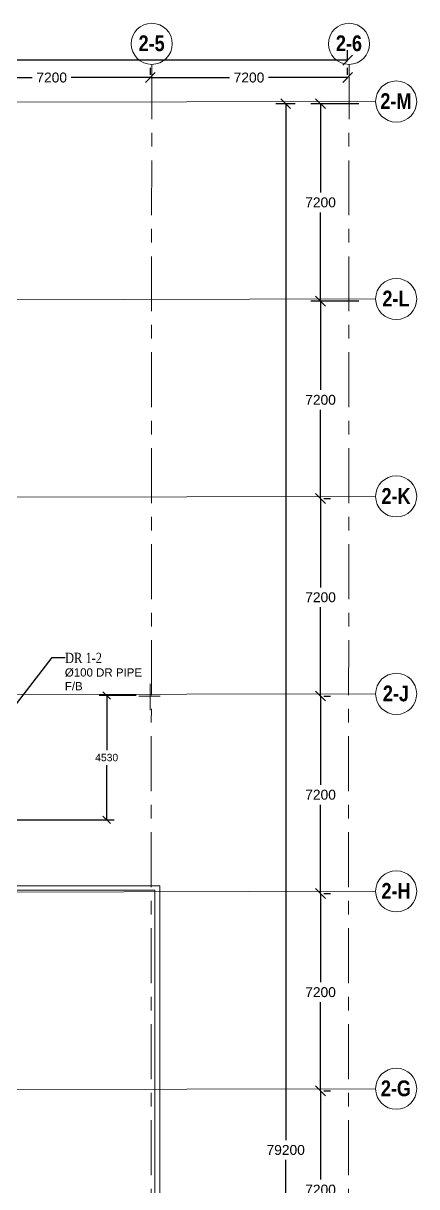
# Model space of a CAD drawing. Header units: millimetres. Extents: x -47219 to 440296, y -79832 to 7189.
# Drawn here: x 58937 to 73296, y -35519 to 6908 of the extents above; entities that cross this region are included whole.
import ezdxf

# ---------------------------------------------------------------- set-up
doc = ezdxf.new("R2010")
doc.units = ezdxf.units.MM
doc.linetypes.add('BLK_2 - 3RD STOREY  LOWER ROOF PLAN-archi clean_25 SEPT 2024$0$IDA - Grid Line', pattern=[3500, 2000, -500, 500, -500])
doc.layers.get('Defpoints').update_dxf_attribs({"color": 8, "lineweight": 9})
for name, color, linetype in [('BLK 2 - 1ST STOREY PLAN$0$ROOMTEXT', 7, 'Continuous'), ('DIM', 8, 'Continuous'), ('ZONE NUMBER', 154, 'Continuous')]:
    doc.layers.add(name, color=color, linetype=linetype)
for name, color, linetype, lineweight in [('BLK_2 - 3RD STOREY  LOWER ROOF PLAN-archi clean_25 SEPT 2024$0$A-_WALL----_E', 8, 'Continuous', 9), ('BLK_2 - 3RD STOREY  LOWER ROOF PLAN-archi clean_25 SEPT 2024$0$S-_ANOTGRID_E', 8, 'Continuous', 9), ('BLK_2 - 3RD STOREY  LOWER ROOF PLAN-archi clean_25 SEPT 2024$0$S-_ANOTGRID_E-1', 8, 'BLK_2 - 3RD STOREY  LOWER ROOF PLAN-archi clean_25 SEPT 2024$0$IDA - Grid Line', 9), ('M-_SPRKPIEX_E-', 1, 'Continuous', 30)]:
    doc.layers.add(name, color=color, linetype=linetype, lineweight=lineweight)
doc.styles.add('BLK 2 - 1ST STOREY PLAN$0$Arial', font='arial.ttf', dxfattribs={"height": 300})
doc.styles.add('BLK_2 - 3RD STOREY  LOWER ROOF PLAN-archi clean_25 SEPT 2024$0$Arial Narrow_B', font='ARIALNB.TTF', dxfattribs={"height": 575})
doc.styles.get("Standard").update_dxf_attribs({"font": 'arial.ttf'})
doc.styles.add('TIME', font='times.ttf', dxfattribs={"width": 0.8})
doc.dimstyles.new('DIM 150', dxfattribs={"dimscale": 1500, "dimtxt": 0.18, "dimasz": 0.18, "dimexe": 0.18, "dimexo": 0.0625, "dimgap": 0.09, "dimtad": 0, "dimtih": 1, "dimtoh": 1, "dimdec": 0, "dimzin": 0, "dimdsep": 46, "dimtxsty": 'Standard', "dimblk": 'OBLIQUE', "dimcen": 0.09, "dimadec": 0, "dimazin": 0, "dimtfac": 1, "dimtdec": 0, "dimtofl": 0, "dimtmove": 0, "dimatfit": 3, "dimfxl": 1, "dimtolj": 1, "dimtzin": 0, "dimarcsym": 0})
doc.dimstyles.new('DIM 200', dxfattribs={"dimscale": 2000, "dimtxt": 0.18, "dimasz": 0.18, "dimexe": 0.18, "dimexo": 0.0625, "dimgap": 0.09, "dimtad": 0, "dimtih": 1, "dimtoh": 1, "dimdec": 0, "dimzin": 0, "dimdsep": 46, "dimtxsty": 'Standard', "dimblk": 'OBLIQUE', "dimcen": 0.09, "dimadec": 0, "dimazin": 0, "dimtfac": 1, "dimtdec": 0, "dimtofl": 0, "dimtmove": 0, "dimatfit": 3, "dimfxl": 1, "dimtolj": 1, "dimtzin": 0, "dimarcsym": 0})

# ---------------------------------------------------------------- blocks, each defined once
blk = doc.blocks.new('_Oblique')
at = {"color": 0, "linetype": 'ByBlock', "lineweight": -2}
blk.add_line((-0.5, -0.5), (0.5, 0.5), dxfattribs=at)
blk = doc.blocks.new('*D43')
at = {"layer": 'Defpoints', "color": 0, "transparency": 16777216}
for p in [(56375, 4914), (63575, 4928), (63575, 4908)]:
    blk.add_point(p, dxfattribs=at)
at = {"layer": 'DIM', "color": 0, "lineweight": -2, "transparency": 16777216}
for p, q in [((56375, 5039), (56375, 5288)), ((63575, 5033), (63575, 5288)), ((56375, 4928), (59259, 4928)), ((63575, 4928), (60690, 4928))]:
    blk.add_line(p, q, dxfattribs=at)
at = {"layer": 'DIM', "color": 0, "lineweight": -2, "transparency": 16777216, "xscale": 360, "yscale": 360, "zscale": 360, "rotation": 180}
blk.add_blockref('_Oblique', (56375, 4928), dxfattribs=at)
at = {"layer": 'DIM', "color": 0, "lineweight": -2, "transparency": 16777216, "xscale": 360, "yscale": 360, "zscale": 360}
blk.add_blockref('_Oblique', (63575, 4928), dxfattribs=at)
at = {"layer": 'DIM', "color": 0, "transparency": 16777216, "insert": (59975, 4928), "char_height": 360, "attachment_point": 5}
blk.add_mtext('\\A1;7200', dxfattribs=at)
blk = doc.blocks.new('*D44')
at = {"layer": 'Defpoints', "color": 0, "transparency": 16777216}
for p in [(63575, 4908), (70775, 4928), (70775, 4902)]:
    blk.add_point(p, dxfattribs=at)
at = {"layer": 'DIM', "color": 0, "lineweight": -2, "transparency": 16777216}
for p, q in [((63575, 5033), (63575, 5288)), ((70775, 5027), (70775, 5288)), ((63575, 4928), (66459, 4928)), ((70775, 4928), (67890, 4928))]:
    blk.add_line(p, q, dxfattribs=at)
at = {"layer": 'DIM', "color": 0, "lineweight": -2, "transparency": 16777216, "xscale": 360, "yscale": 360, "zscale": 360, "rotation": 180}
blk.add_blockref('_Oblique', (63575, 4928), dxfattribs=at)
at = {"layer": 'DIM', "color": 0, "lineweight": -2, "transparency": 16777216, "xscale": 360, "yscale": 360, "zscale": 360}
blk.add_blockref('_Oblique', (70775, 4928), dxfattribs=at)
at = {"layer": 'DIM', "color": 0, "transparency": 16777216, "insert": (67175, 4928), "char_height": 360, "attachment_point": 5}
blk.add_mtext('\\A1;7200', dxfattribs=at)
blk = doc.blocks.new('*D45')
at = {"layer": 'Defpoints', "color": 0, "transparency": 16777216}
for p in [(70775, 5563), (34775, 5447), (70775, 5447)]:
    blk.add_point(p, dxfattribs=at)
at = {"layer": 'DIM', "color": 0, "lineweight": -2, "transparency": 16777216}
for p, q in [((34775, 5572), (34775, 5923)), ((34775, 5563), (51919, 5563)), ((70775, 5563), (53632, 5563)), ((70775, 5572), (70775, 5923))]:
    blk.add_line(p, q, dxfattribs=at)
at = {"layer": 'DIM', "color": 0, "lineweight": -2, "transparency": 16777216, "xscale": 360, "yscale": 360, "zscale": 360, "rotation": 180}
blk.add_blockref('_Oblique', (34775, 5563), dxfattribs=at)
at = {"layer": 'DIM', "color": 0, "lineweight": -2, "transparency": 16777216, "xscale": 360, "yscale": 360, "zscale": 360}
blk.add_blockref('_Oblique', (70775, 5563), dxfattribs=at)
at = {"layer": 'DIM', "color": 0, "transparency": 16777216, "insert": (52775, 5563), "char_height": 360, "attachment_point": 5}
blk.add_mtext('\\A1;36000', dxfattribs=at)
blk = doc.blocks.new('*D46')
at = {"layer": 'Defpoints', "color": 0, "transparency": 16777216}
for p in [(71312, 3975), (69786, -3225), (71312, -3225)]:
    blk.add_point(p, dxfattribs=at)
at = {"layer": 'DIM', "color": 0, "lineweight": -2, "transparency": 16777216}
for p, q in [((71187, 3975), (69426, 3975)), ((69786, 3975), (69786, 739)), ((69786, -3225), (69786, 12)), ((71187, -3225), (69426, -3225))]:
    blk.add_line(p, q, dxfattribs=at)
at = {"layer": 'DIM', "color": 0, "lineweight": -2, "transparency": 16777216, "xscale": 360, "yscale": 360, "zscale": 360}
for p, rotation in [((69786, 3975), 90), ((69786, -3225), 270)]:
    blk.add_blockref('_Oblique', p, dxfattribs=dict(at, rotation=rotation))
at = {"layer": 'DIM', "color": 0, "transparency": 16777216, "insert": (69786, 375), "char_height": 360, "attachment_point": 5}
blk.add_mtext('\\A1;7200', dxfattribs=at)
blk = doc.blocks.new('*D47')
at = {"layer": 'Defpoints', "color": 0, "transparency": 16777216}
for p in [(71312, -3225), (69786, -10425), (69786, -10425)]:
    blk.add_point(p, dxfattribs=at)
at = {"layer": 'DIM', "color": 0, "lineweight": -2, "transparency": 16777216}
for p, q in [((71187, -3225), (69426, -3225)), ((69786, -3225), (69786, -6461)), ((69786, -10425), (69786, -7188)), ((69911, -10425), (70146, -10425))]:
    blk.add_line(p, q, dxfattribs=at)
at = {"layer": 'DIM', "color": 0, "lineweight": -2, "transparency": 16777216, "xscale": 360, "yscale": 360, "zscale": 360}
for p, rotation in [((69786, -3225), 90), ((69786, -10425), 270)]:
    blk.add_blockref('_Oblique', p, dxfattribs=dict(at, rotation=rotation))
at = {"layer": 'DIM', "color": 0, "transparency": 16777216, "insert": (69786, -6825), "char_height": 360, "attachment_point": 5}
blk.add_mtext('\\A1;7200', dxfattribs=at)
blk = doc.blocks.new('*D48')
at = {"layer": 'Defpoints', "color": 0, "transparency": 16777216}
for p in [(69786, -10425), (69786, -17625), (69786, -17625)]:
    blk.add_point(p, dxfattribs=at)
at = {"layer": 'DIM', "color": 0, "lineweight": -2, "transparency": 16777216}
for p, q in [((69786, -10425), (69786, -13661)), ((69911, -10425), (70146, -10425)), ((69786, -17625), (69786, -14388)), ((69911, -17625), (70146, -17625))]:
    blk.add_line(p, q, dxfattribs=at)
at = {"layer": 'DIM', "color": 0, "lineweight": -2, "transparency": 16777216, "xscale": 360, "yscale": 360, "zscale": 360}
for p, rotation in [((69786, -10425), 90), ((69786, -17625), 270)]:
    blk.add_blockref('_Oblique', p, dxfattribs=dict(at, rotation=rotation))
at = {"layer": 'DIM', "color": 0, "transparency": 16777216, "insert": (69786, -14025), "char_height": 360, "attachment_point": 5}
blk.add_mtext('\\A1;7200', dxfattribs=at)
blk = doc.blocks.new('*D49')
at = {"layer": 'Defpoints', "color": 0, "transparency": 16777216}
for p in [(69786, -17625), (69786, -24825), (69786, -24825)]:
    blk.add_point(p, dxfattribs=at)
at = {"layer": 'DIM', "color": 0, "lineweight": -2, "transparency": 16777216}
for p, q in [((69786, -17625), (69786, -20861)), ((69911, -17625), (70146, -17625)), ((69786, -24825), (69786, -21588)), ((69911, -24825), (70146, -24825))]:
    blk.add_line(p, q, dxfattribs=at)
at = {"layer": 'DIM', "color": 0, "lineweight": -2, "transparency": 16777216, "xscale": 360, "yscale": 360, "zscale": 360}
for p, rotation in [((69786, -17625), 90), ((69786, -24825), 270)]:
    blk.add_blockref('_Oblique', p, dxfattribs=dict(at, rotation=rotation))
at = {"layer": 'DIM', "color": 0, "transparency": 16777216, "insert": (69786, -21225), "char_height": 360, "attachment_point": 5}
blk.add_mtext('\\A1;7200', dxfattribs=at)
blk = doc.blocks.new('*D50')
at = {"layer": 'Defpoints', "color": 0, "transparency": 16777216}
for p in [(69786, -24825), (69786, -32025), (69786, -32025)]:
    blk.add_point(p, dxfattribs=at)
at = {"layer": 'DIM', "color": 0, "lineweight": -2, "transparency": 16777216}
for p, q in [((69786, -24825), (69786, -28061)), ((69911, -24825), (70146, -24825)), ((69786, -32025), (69786, -28788)), ((69911, -32025), (70146, -32025))]:
    blk.add_line(p, q, dxfattribs=at)
at = {"layer": 'DIM', "color": 0, "lineweight": -2, "transparency": 16777216, "xscale": 360, "yscale": 360, "zscale": 360}
for p, rotation in [((69786, -24825), 90), ((69786, -32025), 270)]:
    blk.add_blockref('_Oblique', p, dxfattribs=dict(at, rotation=rotation))
at = {"layer": 'DIM', "color": 0, "transparency": 16777216, "insert": (69786, -28425), "char_height": 360, "attachment_point": 5}
blk.add_mtext('\\A1;7200', dxfattribs=at)
blk = doc.blocks.new('*D51')
at = {"layer": 'Defpoints', "color": 0, "transparency": 16777216}
for p in [(69786, -32025), (69786, -39225), (69786, -39225)]:
    blk.add_point(p, dxfattribs=at)
at = {"layer": 'DIM', "color": 0, "lineweight": -2, "transparency": 16777216}
for p, q in [((69786, -32025), (69786, -35261)), ((69911, -32025), (70146, -32025)), ((69786, -39225), (69786, -35988)), ((69911, -39225), (70146, -39225))]:
    blk.add_line(p, q, dxfattribs=at)
at = {"layer": 'DIM', "color": 0, "lineweight": -2, "transparency": 16777216, "xscale": 360, "yscale": 360, "zscale": 360}
for p, rotation in [((69786, -32025), 90), ((69786, -39225), 270)]:
    blk.add_blockref('_Oblique', p, dxfattribs=dict(at, rotation=rotation))
at = {"layer": 'DIM', "color": 0, "transparency": 16777216, "insert": (69786, -35625), "char_height": 360, "attachment_point": 5}
blk.add_mtext('\\A1;7200', dxfattribs=at)
blk = doc.blocks.new('*D57')
at = {"layer": 'Defpoints', "color": 0, "transparency": 16777216}
for p in [(68514, 3975), (68984, 3975), (68984, -75225)]:
    blk.add_point(p, dxfattribs=at)
at = {"layer": 'DIM', "color": 0, "lineweight": -2, "transparency": 16777216}
for p, q in [((68859, 3975), (68154, 3975)), ((68514, 3975), (68514, -33816)), ((68514, -75225), (68514, -34543)), ((68859, -75225), (68154, -75225))]:
    blk.add_line(p, q, dxfattribs=at)
at = {"layer": 'DIM', "color": 0, "lineweight": -2, "transparency": 16777216, "xscale": 360, "yscale": 360, "zscale": 360}
for p, rotation in [((68514, 3975), 90), ((68514, -75225), 270)]:
    blk.add_blockref('_Oblique', p, dxfattribs=dict(at, rotation=rotation))
at = {"layer": 'DIM', "color": 0, "transparency": 16777216, "insert": (68514, -34180), "char_height": 360, "attachment_point": 5}
blk.add_mtext('\\A1;79200', dxfattribs=at)
blk = doc.blocks.new('*D125')
at = {"layer": 'Defpoints', "color": 0, "transparency": 16777216}
for p in [(61982, -17604), (63150, -17604), (56324, -22135)]:
    blk.add_point(p, dxfattribs=at)
at = {"layer": 'DIM', "color": 0, "lineweight": -2, "transparency": 16777216}
for p, q in [((63056, -17604), (61712, -17604)), ((61982, -17604), (61982, -19596)), ((61982, -22135), (61982, -20142)), ((56418, -22135), (62252, -22135))]:
    blk.add_line(p, q, dxfattribs=at)
at = {"layer": 'DIM', "color": 0, "lineweight": -2, "transparency": 16777216, "xscale": 270, "yscale": 270, "zscale": 270}
for p, rotation in [((61982, -17604), 90), ((61982, -22135), 270)]:
    blk.add_blockref('_Oblique', p, dxfattribs=dict(at, rotation=rotation))
at = {"layer": 'DIM', "color": 0, "transparency": 16777216, "insert": (61982, -19869), "char_height": 270, "attachment_point": 5}
blk.add_mtext('\\A1;4530', dxfattribs=at)
blk = doc.blocks.new('BLK_2 - 3RD STOREY  LOWER ROOF PLAN-archi clean_25 SEPT 2024$0$Grid - 3_0mm Dia-3628821-BLK 2 LOWER ROOF PLAN')
at = {"layer": 'BLK_2 - 3RD STOREY  LOWER ROOF PLAN-archi clean_25 SEPT 2024$0$S-_ANOTGRID_E'}
blk.add_circle((0, 0), 3, dxfattribs=at)
blk = doc.blocks.new('BLK_2 - 3RD STOREY  LOWER ROOF PLAN-archi clean_25 SEPT 2024$0$mep roof 1')
at = {"layer": 'Defpoints'}
for points in [[(0, 447), (0, -514)], [(363, 0), (-424, 0)]]:
    blk.add_lwpolyline(points, dxfattribs=at)
blk = doc.blocks.new('BLK_2 - 3RD STOREY  LOWER ROOF PLAN-archi clean_25 SEPT 2024')
at = {"layer": 'BLK_2 - 3RD STOREY  LOWER ROOF PLAN-archi clean_25 SEPT 2024$0$A-_WALL----_E'}
for p, q in [((-99117, -38752), (-59522, -38673)), ((-99117, -45952), (-59522, -45873)), ((-99117, -53152), (-59522, -53073)), ((-99117, -60352), (-59522, -60273)), ((-74670, -67277), (-67395, -67277)), ((-67575, -67427), (-74670, -67427)), ((-67575, -89277), (-67575, -67427)), ((-67395, -67427), (-67395, -67277)), ((-67395, -67427), (-67395, -89427)), ((-99117, -67552), (-59522, -67473)), ((-99117, -74752), (-59522, -74673))]:
    blk.add_line(p, q, dxfattribs=at)
for points in [[(-67745, -59905), (-67745, -60866)], [(-67382, -60352), (-68169, -60352)]]:
    blk.add_lwpolyline(points, dxfattribs=at)
at = {"layer": 'BLK_2 - 3RD STOREY  LOWER ROOF PLAN-archi clean_25 SEPT 2024$0$S-_ANOTGRID_E-1'}
for p, q in [((-67693, -37319), (-67745, -122559)), ((-60493, -37319), (-60545, -122559))]:
    blk.add_line(p, q, dxfattribs=at)
at = {"layer": 'BLK_2 - 3RD STOREY  LOWER ROOF PLAN-archi clean_25 SEPT 2024$0$A-_WALL----_E', "xscale": 249.9999999999999, "yscale": 249.9999999999999, "zscale": 249.9999999999999, "rotation": 269.9999999999989}
for p in [(-58772, -38673), (-58772, -45873), (-58772, -53073), (-58772, -60273), (-58772, -67473), (-58772, -74673)]:
    blk.add_blockref('BLK_2 - 3RD STOREY  LOWER ROOF PLAN-archi clean_25 SEPT 2024$0$Grid - 3_0mm Dia-3628821-BLK 2 LOWER ROOF PLAN', p, dxfattribs=at)
at = {"layer": 'BLK_2 - 3RD STOREY  LOWER ROOF PLAN-archi clean_25 SEPT 2024$0$A-_WALL----_E'}
blk.add_blockref('BLK_2 - 3RD STOREY  LOWER ROOF PLAN-archi clean_25 SEPT 2024$0$mep roof 1', (-67745, -60352), dxfattribs=at)
at = {"layer": 'BLK_2 - 3RD STOREY  LOWER ROOF PLAN-archi clean_25 SEPT 2024$0$S-_ANOTGRID_E', "xscale": 249.9999999999999, "yscale": 249.9999999999999, "zscale": 249.9999999999999, "rotation": 180}
for p in [(-67693, -36569), (-60493, -36569)]:
    blk.add_blockref('BLK_2 - 3RD STOREY  LOWER ROOF PLAN-archi clean_25 SEPT 2024$0$Grid - 3_0mm Dia-3628821-BLK 2 LOWER ROOF PLAN', p, dxfattribs=at)
at = {"layer": 'BLK_2 - 3RD STOREY  LOWER ROOF PLAN-archi clean_25 SEPT 2024$0$A-_WALL----_E', "char_height": 575, "attachment_point": 1, "style": 'BLK_2 - 3RD STOREY  LOWER ROOF PLAN-archi clean_25 SEPT 2024$0$Arial Narrow_B'}
for s, insert, width in [('2-M', (-59350, -38370), 1362.87), ('2-L', (-59275, -45570), 1182.49), ('2-K', (-59309, -52770), 1262.66), ('2-J', (-59259, -59970), 1142.4), ('2-H', (-59309, -67170), 1262.66), ('2-G', (-59332, -74370), 1322.78)]:
    blk.add_mtext(s, dxfattribs=dict(at, insert=insert, width=width))
at = {"layer": 'BLK_2 - 3RD STOREY  LOWER ROOF PLAN-archi clean_25 SEPT 2024$0$S-_ANOTGRID_E', "char_height": 575, "width": 1142.4, "attachment_point": 1, "style": 'BLK_2 - 3RD STOREY  LOWER ROOF PLAN-archi clean_25 SEPT 2024$0$Arial Narrow_B'}
for s, insert in [('2-5', (-68173, -36261)), ('2-6', (-60973, -36261))]:
    blk.add_mtext(s, dxfattribs=dict(at, insert=insert))

msp = doc.modelspace()

# ---------------------------------------------------------------- block references
at = {"layer": 'M-_SPRKPIEX_E-'}
msp.add_blockref('BLK_2 - 3RD STOREY  LOWER ROOF PLAN-archi clean_25 SEPT 2024', (131318.5, 42727.7), dxfattribs=at)

# ---------------------------------------------------------------- texts
at = {"layer": 'BLK 2 - 1ST STOREY PLAN$0$ROOMTEXT', "insert": (60454.5, -16615), "char_height": 300, "width": 3888.475, "attachment_point": 1, "style": 'BLK 2 - 1ST STOREY PLAN$0$Arial'}
msp.add_mtext('%%C100 DR PIPE \\PF/B', dxfattribs=at)
at = {"layer": 'ZONE NUMBER', "color": 0, "insert": (60462.7, -16048.1), "char_height": 375, "width": 3799.999, "attachment_point": 1, "style": 'TIME'}
msp.add_mtext('DR 1-2', dxfattribs=at)

# ---------------------------------------------------------------- dimensions: what is measured, and where the dimension line sits
at = {"layer": 'DIM'}
dim = msp.add_linear_dim(base=(70775.3, 5562.8), p1=(34775.3, 5446.9), p2=(70775.3, 5446.9), dimstyle='DIM 200', dxfattribs=at)
dim.commit()
dim.dimension.update_dxf_attribs({"geometry": '*D45', "text_midpoint": (52775.3, 5562.8)})
for base, p1, p2, picture, middle in [((63574.8, 4927.9), (56374.8, 4914.2), (63574.8, 4907.9), '*D43', (59974.8, 4927.9)), ((70774.8, 4927.9), (63574.8, 4907.9), (70774.8, 4901.6), '*D44', (67174.8, 4927.9))]:
    dim = msp.add_linear_dim(base=base, p1=p1, p2=p2, dimstyle='DIM 200', override={"dimtmove": 1}, dxfattribs=at)
    dim.commit()
    dim.dimension.update_dxf_attribs({"geometry": picture, "text_midpoint": middle})
dim = msp.add_linear_dim(base=(68513.8, 3975.3), p1=(68984.2, -75224.7), p2=(68984.2, 3975.3), angle=90, dimstyle='DIM 200', dxfattribs=at)
dim.commit()
dim.dimension.update_dxf_attribs({"geometry": '*D57', "text_midpoint": (68513.8, -34179.6), "dimtype": 160})
for base, p1, p2, dimstyle, picture, middle in [((69786.2, -3224.7), (71311.6, 3975.3), (71311.6, -3224.7), 'DIM 200', '*D46', (69786.2, 375.3)), ((61981.9308, -17604.1661), (56324.0014, -22134.6585), (63149.7244, -17604.1661), 'DIM 150', '*D125', (61981.9308, -19869.4123))]:
    dim = msp.add_linear_dim(base=base, p1=p1, p2=p2, angle=90, dimstyle=dimstyle, dxfattribs=at)
    dim.commit()
    dim.dimension.update_dxf_attribs({"geometry": picture, "text_midpoint": middle})
for base, p1, p2, picture, middle in [((69786.2, -10424.7), (71311.6, -3224.7), (69786.2, -10424.7), '*D47', (69786.2, -6824.7)), ((69786.2, -17624.7), (69786.2, -10424.7), (69786.2, -17624.7), '*D48', (69786.2, -14024.7)), ((69786.2, -24824.7), (69786.2, -17624.7), (69786.2, -24824.7), '*D49', (69786.2, -21224.7)), ((69786.2, -32024.7), (69786.2, -24824.7), (69786.2, -32024.7), '*D50', (69786.2, -28424.7)), ((69786.2, -39224.7), (69786.2, -32024.7), (69786.2, -39224.7), '*D51', (69786.2, -35624.7))]:
    dim = msp.add_linear_dim(base=base, p1=p1, p2=p2, angle=90, dimstyle='DIM 200', override={"dimtmove": 1}, dxfattribs=at)
    dim.commit()
    dim.dimension.update_dxf_attribs({"geometry": picture, "text_midpoint": middle})

# ---------------------------------------------------------------- leaders
at = {"layer": 'ZONE NUMBER', "color": 0}
msp.add_leader([(56342.7, -20933.8), (59993.2, -16223), (60469.1, -16223)], dimstyle='DIM 200', override={"dimgap": 0.09, "dimtad": 0}, dxfattribs=at)

doc.saveas('drawing.dxf')
